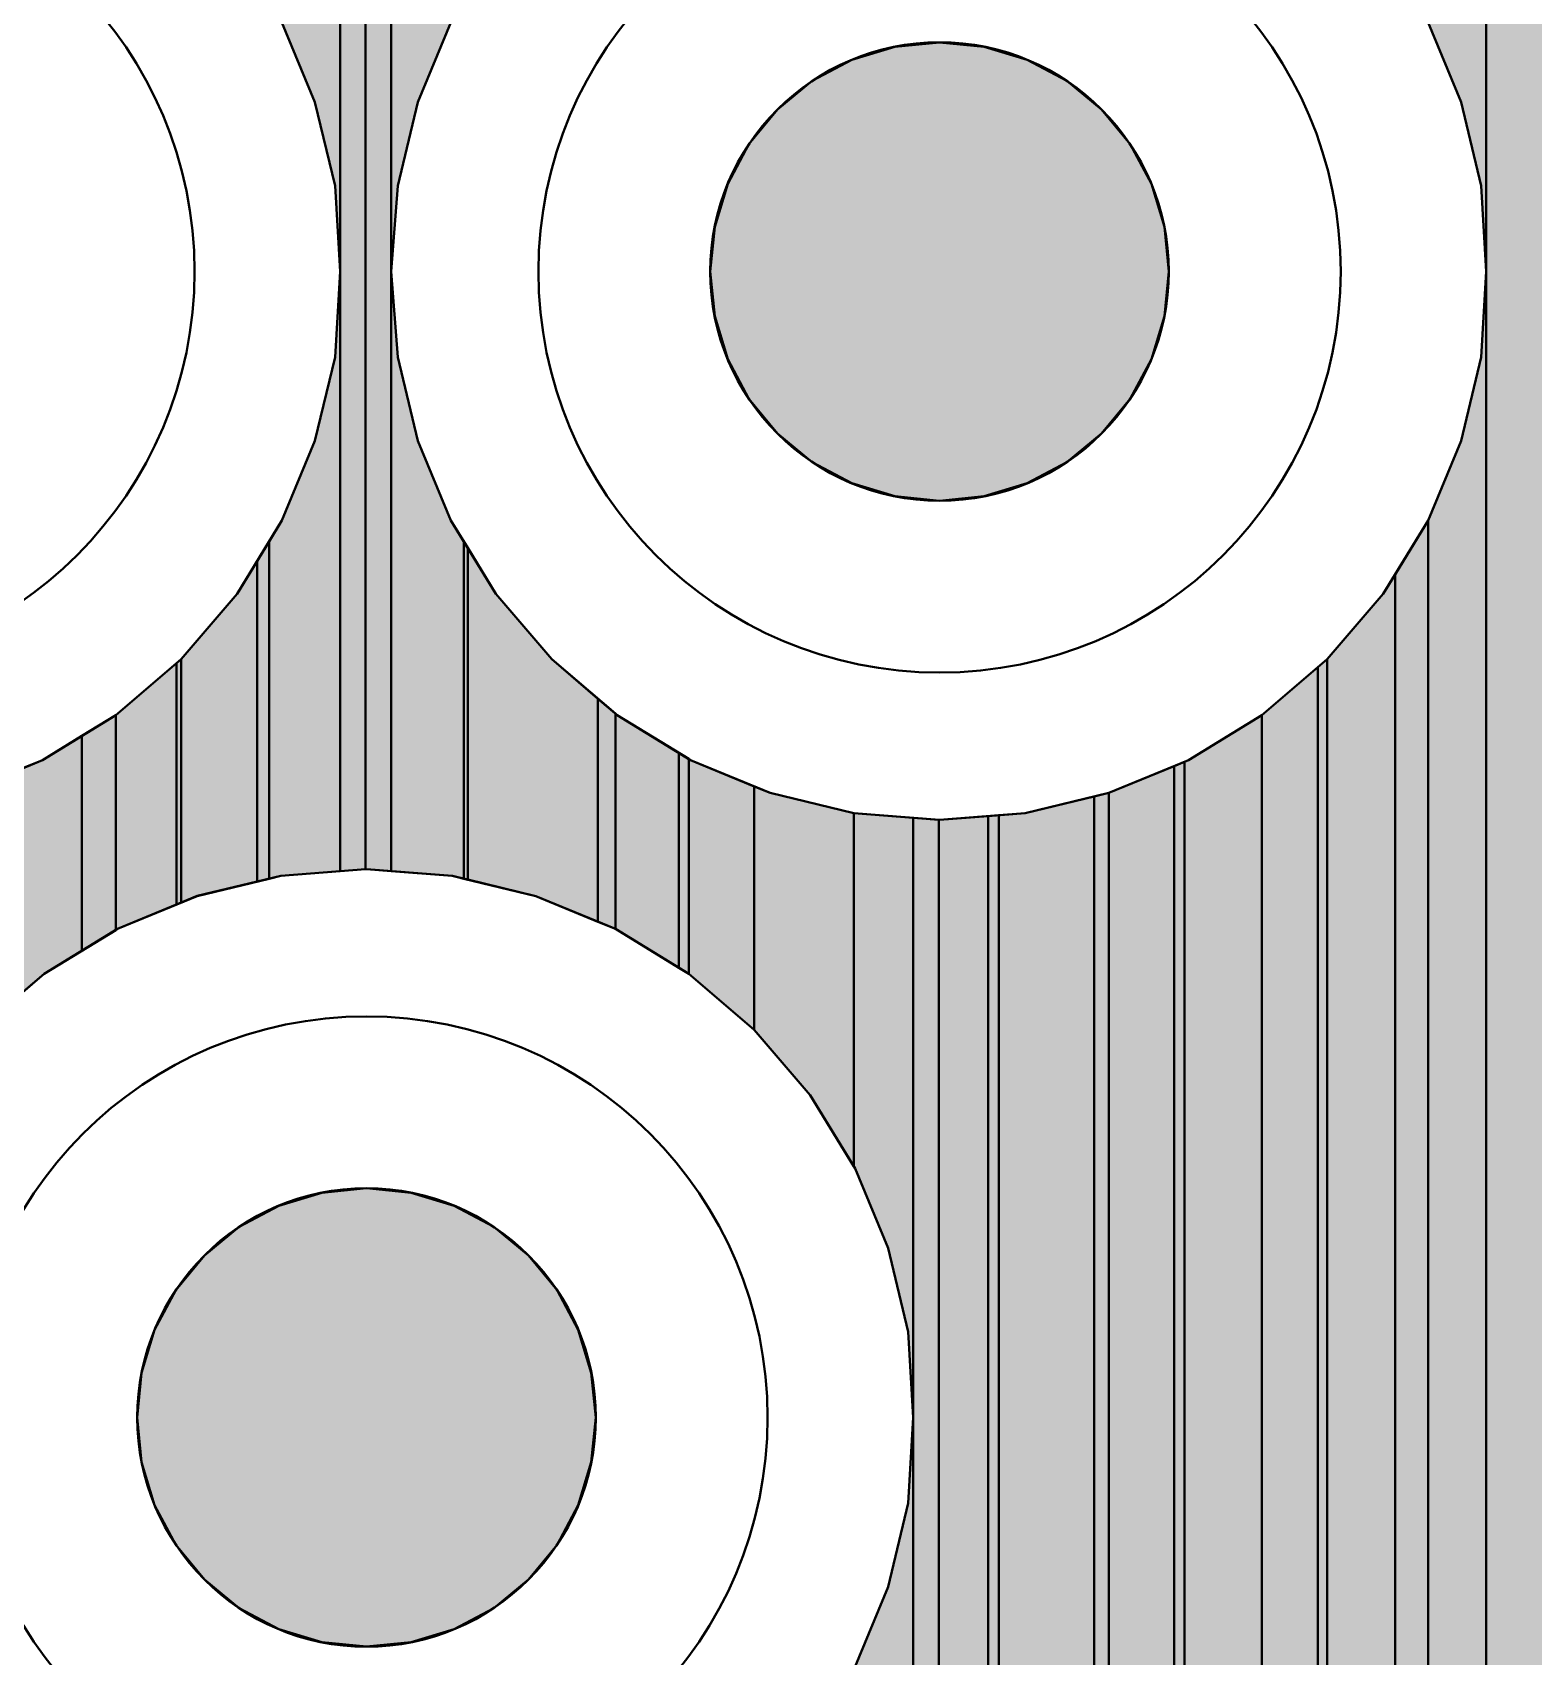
# Model space of a CAD drawing. Header units: millimetres. Extents: x 3.8 to 71.6, y 3.7 to 38.5.
# Drawn here: x 39.117 to 41.737, y 18.563 to 21.397 of the extents above; entities that cross this region are included whole.
import ezdxf

# ---------------------------------------------------------------- set-up
doc = ezdxf.new("R2010")
doc.units = ezdxf.units.MM
for name, color, linetype in [('bottom_copper', 7, 'Continuous'), ('drill_plated', 7, 'Continuous'), ('top_copper', 7, 'Continuous')]:
    doc.layers.add(name, color=color, linetype=linetype)

# ---------------------------------------------------------------- blocks, each defined once
blk = doc.blocks.new('Block4090')
at = {"layer": 'bottom_copper', "lineweight": 40}
for points in [[(0.8507, 16.8537), (0.8419, 17.0034), (0.8068, 17.1494), (0.7493, 17.2881), (0.7493, 22.0357), (0.8507, 22.0357), (0.8507, 16.8537)], [(1.0157, 4.3163), (0.8507, 4.3163), (0.8507, 22.0357), (1.0157, 22.0357), (1.0157, 4.3163)], [(0.8507, 12.6537), (0.8419, 12.8034), (0.8068, 12.9494), (0.7493, 13.0881), (0.7493, 16.4193), (0.8068, 16.558), (0.8419, 16.704), (0.8507, 16.8537), (0.8507, 12.6537)], [(0.7493, 13.0881), (0.6709, 13.2162), (0.5734, 13.3304), (0.5734, 16.177), (0.6709, 16.2912), (0.7493, 16.4193), (0.7493, 13.0881)], [(0.5734, 13.3304), (0.4592, 13.4279), (0.4592, 16.0795), (0.5734, 16.177), (0.5734, 13.3304)], [(0.4592, 13.4279), (0.3311, 13.5063), (0.3059, 13.5167), (0.3059, 15.9907), (0.3311, 16.0011), (0.4592, 16.0795), (0.4592, 13.4279)], [(0.3059, 13.5167), (0.1924, 13.5638), (0.1668, 13.57), (0.1668, 15.9374), (0.1924, 15.9436), (0.3059, 15.9907), (0.3059, 13.5167)], [(0.1668, 13.57), (0.0464, 13.5989), (0, 13.6025), (0, 15.9049), (0.0464, 15.9085), (0.1668, 15.9374), (0.1668, 13.57)], [(0, 13.6025), (-0.1033, 13.6106), (-0.1045, 13.6105), (-0.1048, 15.8969), (-0.1033, 15.8968), (0, 15.9049), (0, 13.6025)]]:
    blk.add_hatch(color=7, dxfattribs=at).paths.add_polyline_path(points, flags=0)
at = {"layer": 'bottom_copper', "color": 7, "lineweight": 40}
for points in [[(0.8507, 16.8537), (0.8419, 17.0034), (0.8068, 17.1494), (0.7493, 17.2881), (0.7493, 22.0357), (0.8507, 22.0357), (0.8507, 16.8537)], [(1.0157, 4.3163), (0.8507, 4.3163), (0.8507, 22.0357), (1.0157, 22.0357), (1.0157, 4.3163)], [(0.8507, 12.6537), (0.8419, 12.8034), (0.8068, 12.9494), (0.7493, 13.0881), (0.7493, 16.4193), (0.8068, 16.558), (0.8419, 16.704), (0.8507, 16.8537), (0.8507, 12.6537)], [(0.7493, 13.0881), (0.6709, 13.2162), (0.5734, 13.3304), (0.5734, 16.177), (0.6709, 16.2912), (0.7493, 16.4193), (0.7493, 13.0881)], [(0.5734, 13.3304), (0.4592, 13.4279), (0.4592, 16.0795), (0.5734, 16.177), (0.5734, 13.3304)], [(0.4592, 13.4279), (0.3311, 13.5063), (0.3059, 13.5167), (0.3059, 15.9907), (0.3311, 16.0011), (0.4592, 16.0795), (0.4592, 13.4279)], [(0.3059, 13.5167), (0.1924, 13.5638), (0.1668, 13.57), (0.1668, 15.9374), (0.1924, 15.9436), (0.3059, 15.9907), (0.3059, 13.5167)], [(0.1668, 13.57), (0.0464, 13.5989), (0, 13.6025), (0, 15.9049), (0.0464, 15.9085), (0.1668, 15.9374), (0.1668, 13.57)], [(0, 13.6025), (-0.1033, 13.6106), (-0.1045, 13.6105), (-0.1048, 15.8969), (-0.1033, 15.8968), (0, 15.9049), (0, 13.6025)]]:
    blk.add_lwpolyline(points, close=True, dxfattribs=at)
blk = doc.blocks.new('Block5006')
at = {"layer": 'bottom_copper', "lineweight": 40}
for points in [[(-0.1043, 11.4909), (-0.1474, 11.4943), (-0.1489, 11.4942), (-0.1489, 17.7406), (-0.1474, 17.741), (-0.1043, 17.7306), (-0.1043, 11.4909)], [(0.0225, 13.0086), (0, 12.9718), (-0.0575, 12.8331), (-0.0926, 12.6871), (-0.1043, 12.5374), (-0.1043, 17.7306), (-0.0771, 17.7241), (0.0023, 17.7178), (0.0225, 17.7194), (0.0225, 13.0086)], [(0.0225, 11.4777), (0.0026, 11.4825), (-0.1043, 11.4909), (-0.1043, 12.5374), (-0.0926, 12.3877), (-0.0575, 12.2417), (0, 12.103), (0.0225, 12.0662), (0.0225, 11.4777)], [(0.287, 11.39), (0.1483, 11.4475), (0.0225, 11.4777), (0.0225, 12.0662), (0.0784, 11.9749), (0.1759, 11.8607), (0.287, 11.7658), (0.287, 11.39)], [(0.4151, 11.3116), (0.287, 11.39), (0.287, 11.7658), (0.2901, 11.7632), (0.4151, 11.6867), (0.4151, 11.3116)], [(0.5293, 11.2141), (0.4151, 11.3116), (0.4151, 11.6867), (0.4182, 11.6848), (0.5293, 11.6387), (0.5293, 11.2141)], [(0.7029, 10.9756), (0.6268, 11.0999), (0.5293, 11.2141), (0.5293, 11.6387), (0.5569, 11.6273), (0.7029, 11.5922), (0.7029, 10.9756)], [(0.8066, 10.5374), (0.7978, 10.6871), (0.7627, 10.8331), (0.7052, 10.9718), (0.7029, 10.9756), (0.7029, 11.5922), (0.8066, 11.5841), (0.8066, 10.5374)], [(0.8511, 9.2942), (0.8066, 9.2907), (0.8066, 11.5841), (0.8511, 11.5806), (0.8511, 9.2942)], [(0.8066, 9.2907), (0.7029, 9.2826), (0.7029, 10.0992), (0.7052, 10.103), (0.7627, 10.2417), (0.7978, 10.3877), (0.8066, 10.5374), (0.8066, 9.2907)]]:
    blk.add_hatch(color=7, dxfattribs=at).paths.add_polyline_path(points, flags=0)
at = {"layer": 'bottom_copper', "color": 7, "lineweight": 40}
for points in [[(-0.1043, 11.4909), (-0.1474, 11.4943), (-0.1489, 11.4942), (-0.1489, 17.7406), (-0.1474, 17.741), (-0.1043, 17.7306), (-0.1043, 11.4909)], [(0.0225, 13.0086), (0, 12.9718), (-0.0575, 12.8331), (-0.0926, 12.6871), (-0.1043, 12.5374), (-0.1043, 17.7306), (-0.0771, 17.7241), (0.0023, 17.7178), (0.0225, 17.7194), (0.0225, 13.0086)], [(0.0225, 11.4777), (0.0026, 11.4825), (-0.1043, 11.4909), (-0.1043, 12.5374), (-0.0926, 12.3877), (-0.0575, 12.2417), (0, 12.103), (0.0225, 12.0662), (0.0225, 11.4777)], [(0.287, 11.39), (0.1483, 11.4475), (0.0225, 11.4777), (0.0225, 12.0662), (0.0784, 11.9749), (0.1759, 11.8607), (0.287, 11.7658), (0.287, 11.39)], [(0.4151, 11.3116), (0.287, 11.39), (0.287, 11.7658), (0.2901, 11.7632), (0.4151, 11.6867), (0.4151, 11.3116)], [(0.5293, 11.2141), (0.4151, 11.3116), (0.4151, 11.6867), (0.4182, 11.6848), (0.5293, 11.6387), (0.5293, 11.2141)], [(0.7029, 10.9756), (0.6268, 11.0999), (0.5293, 11.2141), (0.5293, 11.6387), (0.5569, 11.6273), (0.7029, 11.5922), (0.7029, 10.9756)], [(0.8066, 10.5374), (0.7978, 10.6871), (0.7627, 10.8331), (0.7052, 10.9718), (0.7029, 10.9756), (0.7029, 11.5922), (0.8066, 11.5841), (0.8066, 10.5374)], [(0.8511, 9.2942), (0.8066, 9.2907), (0.8066, 11.5841), (0.8511, 11.5806), (0.8511, 9.2942)], [(0.8066, 9.2907), (0.7029, 9.2826), (0.7029, 10.0992), (0.7052, 10.103), (0.7627, 10.2417), (0.7978, 10.3877), (0.8066, 10.5374), (0.8066, 9.2907)]]:
    blk.add_lwpolyline(points, close=True, dxfattribs=at)
blk = doc.blocks.new('Block5882')
at = {"layer": 'bottom_copper', "lineweight": 40}
for points in [[(0.9554, 11.5875), (0.9109, 11.584), (0.9109, 17.8232), (0.9554, 17.8339), (0.9554, 11.5875)], [(0.9109, 12.6307), (0.9021, 12.7804), (0.867, 12.9264), (0.8095, 13.0651), (0.787, 13.1019), (0.787, 17.8127), (0.8069, 17.8111), (0.8866, 17.8174), (0.9109, 17.8232), (0.9109, 12.6307)], [(0.9109, 11.584), (0.8072, 11.5759), (0.787, 11.571), (0.787, 12.1595), (0.8095, 12.1963), (0.867, 12.335), (0.9021, 12.481), (0.9109, 12.6307), (0.9109, 11.584)], [(0.787, 11.571), (0.6612, 11.5408), (0.6336, 11.5294), (0.6336, 11.954), (0.7311, 12.0682), (0.787, 12.1595), (0.787, 11.571)], [(0.6336, 11.5294), (0.5225, 11.4833), (0.5194, 11.4814), (0.5194, 11.8565), (0.6336, 11.954), (0.6336, 11.5294)], [(0.5194, 11.4814), (0.3944, 11.4049), (0.2802, 11.3074), (0.2802, 11.732), (0.3913, 11.7781), (0.5194, 11.8565), (0.5194, 11.4814)]]:
    blk.add_hatch(color=7, dxfattribs=at).paths.add_polyline_path(points, flags=0)
at = {"layer": 'bottom_copper', "color": 7, "lineweight": 40}
for points in [[(0.9554, 11.5875), (0.9109, 11.584), (0.9109, 17.8232), (0.9554, 17.8339), (0.9554, 11.5875)], [(0.9109, 12.6307), (0.9021, 12.7804), (0.867, 12.9264), (0.8095, 13.0651), (0.787, 13.1019), (0.787, 17.8127), (0.8069, 17.8111), (0.8866, 17.8174), (0.9109, 17.8232), (0.9109, 12.6307)], [(0.9109, 11.584), (0.8072, 11.5759), (0.787, 11.571), (0.787, 12.1595), (0.8095, 12.1963), (0.867, 12.335), (0.9021, 12.481), (0.9109, 12.6307), (0.9109, 11.584)], [(0.787, 11.571), (0.6612, 11.5408), (0.6336, 11.5294), (0.6336, 11.954), (0.7311, 12.0682), (0.787, 12.1595), (0.787, 11.571)], [(0.6336, 11.5294), (0.5225, 11.4833), (0.5194, 11.4814), (0.5194, 11.8565), (0.6336, 11.954), (0.6336, 11.5294)], [(0.5194, 11.4814), (0.3944, 11.4049), (0.2802, 11.3074), (0.2802, 11.732), (0.3913, 11.7781), (0.5194, 11.8565), (0.5194, 11.4814)]]:
    blk.add_lwpolyline(points, close=True, dxfattribs=at)
blk = doc.blocks.new('Block28972')
at = {"layer": 'top_copper', "lineweight": 40}
for points in [[(0.1592, 16.8537), (0.1504, 17.0034), (0.1153, 17.1494), (0.0578, 17.2881), (0, 17.3825), (0, 24.3115), (0.0603, 24.4099), (0.1045, 24.5165), (0.1314, 24.6287), (0.1372, 24.7261), (0.1592, 24.7244), (0.1592, 16.8537)], [(0.3501, 4.3163), (0.1592, 4.3163), (0.1592, 24.7244), (0.2092, 24.7204), (0.2714, 24.7253), (0.279, 24.6287), (0.3059, 24.5165), (0.3501, 24.4099), (0.3501, 4.3163)], [(0.1592, 12.6537), (0.1504, 12.8034), (0.1153, 12.9494), (0.0578, 13.0881), (0, 13.1825), (0, 16.3249), (0.0578, 16.4193), (0.1153, 16.558), (0.1504, 16.704), (0.1592, 16.8537), (0.1592, 12.6537)], [(0, 13.1825), (-0.0206, 13.2162), (-0.1181, 13.3304), (-0.1344, 13.3442), (-0.1344, 16.1632), (-0.1181, 16.177), (-0.0206, 16.2912), (0, 16.3249), (0, 13.1825)]]:
    blk.add_hatch(color=7, dxfattribs=at).paths.add_polyline_path(points, flags=0)
at = {"layer": 'top_copper', "color": 7, "lineweight": 40}
for points in [[(0.1592, 16.8537), (0.1504, 17.0034), (0.1153, 17.1494), (0.0578, 17.2881), (0, 17.3825), (0, 24.3115), (0.0603, 24.4099), (0.1045, 24.5165), (0.1314, 24.6287), (0.1372, 24.7261), (0.1592, 24.7244), (0.1592, 16.8537)], [(0.3501, 4.3163), (0.1592, 4.3163), (0.1592, 24.7244), (0.2092, 24.7204), (0.2714, 24.7253), (0.279, 24.6287), (0.3059, 24.5165), (0.3501, 24.4099), (0.3501, 4.3163)], [(0.1592, 12.6537), (0.1504, 12.8034), (0.1153, 12.9494), (0.0578, 13.0881), (0, 13.1825), (0, 16.3249), (0.0578, 16.4193), (0.1153, 16.558), (0.1504, 16.704), (0.1592, 16.8537), (0.1592, 12.6537)], [(0, 13.1825), (-0.0206, 13.2162), (-0.1181, 13.3304), (-0.1344, 13.3442), (-0.1344, 16.1632), (-0.1181, 16.177), (-0.0206, 16.2912), (0, 16.3249), (0, 13.1825)]]:
    blk.add_lwpolyline(points, close=True, dxfattribs=at)
blk = doc.blocks.new('Block30658')
at = {"layer": 'top_copper', "lineweight": 40}
for points in [[(-0.1043, 11.4909), (-0.1474, 11.4943), (-0.1489, 11.4942), (-0.1489, 20.5282), (-0.1043, 20.5009), (-0.1043, 11.4909)], [(0.0294, 13.0198), (0, 12.9718), (-0.0575, 12.8331), (-0.0926, 12.6871), (-0.1043, 12.5374), (-0.1043, 20.5009), (-0.0772, 20.4843), (0.0294, 20.4401), (0.0294, 13.0198)], [(0.0294, 11.4761), (0.0023, 11.4826), (-0.1043, 11.4909), (-0.1043, 12.5374), (-0.0926, 12.3877), (-0.0575, 12.2417), (0, 12.103), (0.0294, 12.055), (0.0294, 11.4761)], [(0.2566, 11.4026), (0.1483, 11.4475), (0.0294, 11.4761), (0.0294, 12.055), (0.0784, 11.9749), (0.1759, 11.8607), (0.2566, 11.7918), (0.2566, 11.4026)], [(1.513, 9.0279), (1.4151, 9.1116), (1.4151, 11.7632), (1.513, 11.8469), (1.513, 9.0279)], [(0.3975, 11.3224), (0.287, 11.39), (0.2566, 11.4026), (0.2566, 11.7918), (0.2901, 11.7632), (0.3975, 11.6975), (0.3975, 11.3224)], [(1.4151, 9.1116), (1.287, 9.19), (1.2798, 9.193), (1.2798, 11.6818), (1.287, 11.6848), (1.4151, 11.7632), (1.4151, 9.1116)], [(0.5293, 11.2141), (0.4151, 11.3116), (0.3975, 11.3224), (0.3975, 11.6975), (0.4182, 11.6848), (0.5293, 11.6387), (0.5293, 11.2141)], [(1.2798, 9.193), (1.1483, 9.2475), (1.1483, 11.6273), (1.2798, 11.6818), (1.2798, 9.193)], [(0.7029, 10.9756), (0.6268, 11.0999), (0.5293, 11.2141), (0.5293, 11.6387), (0.5569, 11.6273), (0.7029, 11.5922), (0.7029, 10.9756)], [(1.1483, 9.2475), (1.0023, 9.2826), (0.9376, 9.2877), (0.9376, 11.5871), (1.0023, 11.5922), (1.1483, 11.6273), (1.1483, 9.2475)], [(0.8066, 10.5374), (0.7978, 10.6871), (0.7627, 10.8331), (0.7052, 10.9718), (0.7029, 10.9756), (0.7029, 11.5922), (0.8066, 11.5841), (0.8066, 10.5374)], [(0.9376, 9.2877), (0.8526, 9.2943), (0.8066, 9.2907), (0.8066, 11.5841), (0.8526, 11.5805), (0.9376, 11.5871), (0.9376, 9.2877)], [(0.8066, 9.2907), (0.7029, 9.2826), (0.7029, 10.0992), (0.7052, 10.103), (0.7627, 10.2417), (0.7978, 10.3877), (0.8066, 10.5374), (0.8066, 9.2907)]]:
    blk.add_hatch(color=7, dxfattribs=at).paths.add_polyline_path(points, flags=0)
at = {"layer": 'top_copper', "color": 7, "lineweight": 40}
for points in [[(-0.1043, 11.4909), (-0.1474, 11.4943), (-0.1489, 11.4942), (-0.1489, 20.5282), (-0.1043, 20.5009), (-0.1043, 11.4909)], [(0.0294, 13.0198), (0, 12.9718), (-0.0575, 12.8331), (-0.0926, 12.6871), (-0.1043, 12.5374), (-0.1043, 20.5009), (-0.0772, 20.4843), (0.0294, 20.4401), (0.0294, 13.0198)], [(0.0294, 11.4761), (0.0023, 11.4826), (-0.1043, 11.4909), (-0.1043, 12.5374), (-0.0926, 12.3877), (-0.0575, 12.2417), (0, 12.103), (0.0294, 12.055), (0.0294, 11.4761)], [(0.2566, 11.4026), (0.1483, 11.4475), (0.0294, 11.4761), (0.0294, 12.055), (0.0784, 11.9749), (0.1759, 11.8607), (0.2566, 11.7918), (0.2566, 11.4026)], [(1.513, 9.0279), (1.4151, 9.1116), (1.4151, 11.7632), (1.513, 11.8469), (1.513, 9.0279)], [(0.3975, 11.3224), (0.287, 11.39), (0.2566, 11.4026), (0.2566, 11.7918), (0.2901, 11.7632), (0.3975, 11.6975), (0.3975, 11.3224)], [(1.4151, 9.1116), (1.287, 9.19), (1.2798, 9.193), (1.2798, 11.6818), (1.287, 11.6848), (1.4151, 11.7632), (1.4151, 9.1116)], [(0.5293, 11.2141), (0.4151, 11.3116), (0.3975, 11.3224), (0.3975, 11.6975), (0.4182, 11.6848), (0.5293, 11.6387), (0.5293, 11.2141)], [(1.2798, 9.193), (1.1483, 9.2475), (1.1483, 11.6273), (1.2798, 11.6818), (1.2798, 9.193)], [(0.7029, 10.9756), (0.6268, 11.0999), (0.5293, 11.2141), (0.5293, 11.6387), (0.5569, 11.6273), (0.7029, 11.5922), (0.7029, 10.9756)], [(1.1483, 9.2475), (1.0023, 9.2826), (0.9376, 9.2877), (0.9376, 11.5871), (1.0023, 11.5922), (1.1483, 11.6273), (1.1483, 9.2475)], [(0.8066, 10.5374), (0.7978, 10.6871), (0.7627, 10.8331), (0.7052, 10.9718), (0.7029, 10.9756), (0.7029, 11.5922), (0.8066, 11.5841), (0.8066, 10.5374)], [(0.9376, 9.2877), (0.8526, 9.2943), (0.8066, 9.2907), (0.8066, 11.5841), (0.8526, 11.5805), (0.9376, 11.5871), (0.9376, 9.2877)], [(0.8066, 9.2907), (0.7029, 9.2826), (0.7029, 10.0992), (0.7052, 10.103), (0.7627, 10.2417), (0.7978, 10.3877), (0.8066, 10.5374), (0.8066, 9.2907)]]:
    blk.add_lwpolyline(points, close=True, dxfattribs=at)
blk = doc.blocks.new('Block32102')
at = {"layer": 'top_copper', "lineweight": 40}
for points in [[(0.9109, 12.6307), (0.9021, 12.7804), (0.867, 12.9264), (0.8095, 13.0651), (0.7661, 13.136), (0.7661, 20.8005), (0.841, 20.7128), (0.9109, 20.6531), (0.9109, 12.6307)], [(0.9554, 11.5875), (0.9109, 11.584), (0.9109, 20.6531), (0.9287, 20.6379), (0.9554, 20.6215), (0.9554, 11.5875)], [(0.9109, 11.584), (0.8072, 11.5759), (0.7661, 11.566), (0.7661, 12.1254), (0.8095, 12.1963), (0.867, 12.335), (0.9021, 12.481), (0.9109, 12.6307), (0.9109, 11.584)], [(0.7661, 11.566), (0.6616, 11.5409), (0.6256, 11.526), (0.6256, 11.9472), (0.6336, 11.954), (0.7311, 12.0682), (0.7661, 12.1254), (0.7661, 11.566)], [(0.6256, 11.526), (0.5225, 11.4833), (0.4602, 11.4452), (0.4602, 11.8203), (0.5194, 11.8565), (0.6256, 11.9472), (0.6256, 11.526)], [(0.4602, 11.4452), (0.3944, 11.4049), (0.3313, 11.351), (0.3313, 11.7532), (0.3913, 11.7781), (0.4602, 11.8203), (0.4602, 11.4452)]]:
    blk.add_hatch(color=7, dxfattribs=at).paths.add_polyline_path(points, flags=0)
at = {"layer": 'top_copper', "color": 7, "lineweight": 40}
for points in [[(0.9109, 12.6307), (0.9021, 12.7804), (0.867, 12.9264), (0.8095, 13.0651), (0.7661, 13.136), (0.7661, 20.8005), (0.841, 20.7128), (0.9109, 20.6531), (0.9109, 12.6307)], [(0.9554, 11.5875), (0.9109, 11.584), (0.9109, 20.6531), (0.9287, 20.6379), (0.9554, 20.6215), (0.9554, 11.5875)], [(0.9109, 11.584), (0.8072, 11.5759), (0.7661, 11.566), (0.7661, 12.1254), (0.8095, 12.1963), (0.867, 12.335), (0.9021, 12.481), (0.9109, 12.6307), (0.9109, 11.584)], [(0.7661, 11.566), (0.6616, 11.5409), (0.6256, 11.526), (0.6256, 11.9472), (0.6336, 11.954), (0.7311, 12.0682), (0.7661, 12.1254), (0.7661, 11.566)], [(0.6256, 11.526), (0.5225, 11.4833), (0.4602, 11.4452), (0.4602, 11.8203), (0.5194, 11.8565), (0.6256, 11.9472), (0.6256, 11.526)], [(0.4602, 11.4452), (0.3944, 11.4049), (0.3313, 11.351), (0.3313, 11.7532), (0.3913, 11.7781), (0.4602, 11.8203), (0.4602, 11.4452)]]:
    blk.add_lwpolyline(points, close=True, dxfattribs=at)

msp = doc.modelspace()

# ---------------------------------------------------------------- hatches: boundary and pattern name
at = {"layer": 'bottom_copper', "lineweight": 40}
for points in [[(41.0923, 20.902), (41.0696, 20.8269), (41.0326, 20.7578), (40.9828, 20.6972), (40.9222, 20.6474), (40.8531, 20.6104), (40.778, 20.5877), (40.7, 20.58), (40.622, 20.5877), (40.5469, 20.6104), (40.4778, 20.6474), (40.4172, 20.6972), (40.3674, 20.7578), (40.3304, 20.8269), (40.3077, 20.902), (40.3, 20.98), (40.3077, 21.058), (40.3304, 21.1331), (40.3674, 21.2022), (40.4172, 21.2628), (40.4778, 21.3126), (40.5469, 21.3496), (40.622, 21.3723), (40.7, 21.38), (40.778, 21.3723), (40.8531, 21.3496), (40.9222, 21.3126), (40.9828, 21.2628), (41.0326, 21.2022), (41.0696, 21.1331), (41.0923, 21.058), (41.1, 20.98), (41.0923, 20.902)], [(40.0923, 18.902), (40.0696, 18.8269), (40.0326, 18.7578), (39.9828, 18.6972), (39.9222, 18.6474), (39.8531, 18.6104), (39.778, 18.5877), (39.7, 18.58), (39.622, 18.5877), (39.5469, 18.6104), (39.4778, 18.6474), (39.4172, 18.6972), (39.3674, 18.7578), (39.3304, 18.8269), (39.3077, 18.902), (39.3, 18.98), (39.3077, 19.058), (39.3304, 19.1331), (39.3674, 19.2022), (39.4172, 19.2628), (39.4778, 19.3126), (39.5469, 19.3496), (39.622, 19.3723), (39.7, 19.38), (39.778, 19.3723), (39.8531, 19.3496), (39.9222, 19.3126), (39.9828, 19.2628), (40.0326, 19.2022), (40.0696, 19.1331), (40.0923, 19.058), (40.1, 18.98), (40.0923, 18.902)]]:
    msp.add_hatch(color=7, dxfattribs=at).paths.add_polyline_path(points, flags=0)
at = {"layer": 'drill_plated', "lineweight": 40}
for points in [[(41.0923, 20.902), (41.0696, 20.8269), (41.0326, 20.7578), (40.9828, 20.6972), (40.9222, 20.6474), (40.8531, 20.6104), (40.778, 20.5877), (40.7, 20.58), (40.622, 20.5877), (40.5469, 20.6104), (40.4778, 20.6474), (40.4172, 20.6972), (40.3674, 20.7578), (40.3304, 20.8269), (40.3077, 20.902), (40.3, 20.98), (40.3077, 21.058), (40.3304, 21.1331), (40.3674, 21.2022), (40.4172, 21.2628), (40.4778, 21.3126), (40.5469, 21.3496), (40.622, 21.3723), (40.7, 21.38), (40.778, 21.3723), (40.8531, 21.3496), (40.9222, 21.3126), (40.9828, 21.2628), (41.0326, 21.2022), (41.0696, 21.1331), (41.0923, 21.058), (41.1, 20.98), (41.0923, 20.902)], [(40.0923, 18.902), (40.0696, 18.8269), (40.0326, 18.7578), (39.9828, 18.6972), (39.9222, 18.6474), (39.8531, 18.6104), (39.778, 18.5877), (39.7, 18.58), (39.622, 18.5877), (39.5469, 18.6104), (39.4778, 18.6474), (39.4172, 18.6972), (39.3674, 18.7578), (39.3304, 18.8269), (39.3077, 18.902), (39.3, 18.98), (39.3077, 19.058), (39.3304, 19.1331), (39.3674, 19.2022), (39.4172, 19.2628), (39.4778, 19.3126), (39.5469, 19.3496), (39.622, 19.3723), (39.7, 19.38), (39.778, 19.3723), (39.8531, 19.3496), (39.9222, 19.3126), (39.9828, 19.2628), (40.0326, 19.2022), (40.0696, 19.1331), (40.0923, 19.058), (40.1, 18.98), (40.0923, 18.902)]]:
    msp.add_hatch(color=7, dxfattribs=at).paths.add_polyline_path(points, flags=0)
at = {"layer": 'top_copper', "lineweight": 40}
for points in [[(41.0923, 20.902), (41.0696, 20.8269), (41.0326, 20.7578), (40.9828, 20.6972), (40.9222, 20.6474), (40.8531, 20.6104), (40.778, 20.5877), (40.7, 20.58), (40.622, 20.5877), (40.5469, 20.6104), (40.4778, 20.6474), (40.4172, 20.6972), (40.3674, 20.7578), (40.3304, 20.8269), (40.3077, 20.902), (40.3, 20.98), (40.3077, 21.058), (40.3304, 21.1331), (40.3674, 21.2022), (40.4172, 21.2628), (40.4778, 21.3126), (40.5469, 21.3496), (40.622, 21.3723), (40.7, 21.38), (40.778, 21.3723), (40.8531, 21.3496), (40.9222, 21.3126), (40.9828, 21.2628), (41.0326, 21.2022), (41.0696, 21.1331), (41.0923, 21.058), (41.1, 20.98), (41.0923, 20.902)], [(40.0923, 18.902), (40.0696, 18.8269), (40.0326, 18.7578), (39.9828, 18.6972), (39.9222, 18.6474), (39.8531, 18.6104), (39.778, 18.5877), (39.7, 18.58), (39.622, 18.5877), (39.5469, 18.6104), (39.4778, 18.6474), (39.4172, 18.6972), (39.3674, 18.7578), (39.3304, 18.8269), (39.3077, 18.902), (39.3, 18.98), (39.3077, 19.058), (39.3304, 19.1331), (39.3674, 19.2022), (39.4172, 19.2628), (39.4778, 19.3126), (39.5469, 19.3496), (39.622, 19.3723), (39.7, 19.38), (39.778, 19.3723), (39.8531, 19.3496), (39.9222, 19.3126), (39.9828, 19.2628), (40.0326, 19.2022), (40.0696, 19.1331), (40.0923, 19.058), (40.1, 18.98), (40.0923, 18.902)]]:
    msp.add_hatch(color=7, dxfattribs=at).paths.add_polyline_path(points, flags=0)

# ---------------------------------------------------------------- linework, layer by layer
at = {"layer": 'bottom_copper', "color": 7, "lineweight": 40}
for p, q in [((39.6985, 19.9368), (39.6985, 26.1832)), ((39.6985, 26.1832), (39.6985, 19.9368)), ((39.6101, 21.2757), (39.5526, 21.4144)), ((39.8474, 21.4144), (39.7899, 21.2757)), ((41.6101, 21.2757), (41.5526, 21.4144)), ((39.6452, 21.1297), (39.6101, 21.2757)), ((39.7899, 21.2757), (39.7548, 21.1297)), ((41.6452, 21.1297), (41.6101, 21.2757)), ((39.654, 20.98), (39.6452, 21.1297)), ((39.7548, 21.1297), (39.7431, 20.98)), ((41.654, 20.98), (41.6452, 21.1297)), ((39.6452, 20.8303), (39.654, 20.98)), ((39.7431, 20.98), (39.7548, 20.8303)), ((41.6452, 20.8303), (41.654, 20.98)), ((39.6101, 20.6843), (39.6452, 20.8303)), ((39.7548, 20.8303), (39.7899, 20.6843)), ((41.6101, 20.6843), (41.6452, 20.8303)), ((39.5526, 20.5456), (39.6101, 20.6843)), ((39.7899, 20.6843), (39.8474, 20.5456)), ((41.5526, 20.5456), (41.6101, 20.6843)), ((39.4742, 20.4175), (39.5526, 20.5456)), ((39.8474, 20.5456), (39.9258, 20.4175)), ((41.4742, 20.4175), (41.5526, 20.5456)), ((39.3767, 20.3033), (39.4742, 20.4175)), ((39.9258, 20.4175), (40.0233, 20.3033)), ((41.3767, 20.3033), (41.4742, 20.4175)), ((39.2625, 20.2058), (39.3767, 20.3033)), ((40.0233, 20.3033), (40.1375, 20.2058)), ((41.2625, 20.2058), (41.3767, 20.3033)), ((39.1344, 20.1274), (39.2625, 20.2058)), ((40.1375, 20.2058), (40.2656, 20.1274)), ((41.1344, 20.1274), (41.2625, 20.2058)), ((38.9957, 20.0699), (39.1344, 20.1274)), ((40.2656, 20.1274), (40.4043, 20.0699)), ((40.9957, 20.0699), (41.1344, 20.1274)), ((40.4043, 20.0699), (40.5503, 20.0348)), ((40.8497, 20.0348), (40.9957, 20.0699)), ((40.5503, 20.0348), (40.6985, 20.0232)), ((40.6985, 17.7368), (40.6985, 20.0232)), ((40.6985, 20.0232), (40.7, 20.0231)), ((40.6985, 20.0232), (40.6985, 17.7368)), ((40.7, 20.0231), (40.8497, 20.0348)), ((39.6985, 19.9368), (39.5503, 19.9252)), ((39.7, 19.9369), (39.6985, 19.9368)), ((39.8497, 19.9252), (39.7, 19.9369)), ((39.5503, 19.9252), (39.4043, 19.8901)), ((39.9957, 19.8901), (39.8497, 19.9252)), ((39.4043, 19.8901), (39.2656, 19.8326)), ((40.1344, 19.8326), (39.9957, 19.8901)), ((39.2656, 19.8326), (39.1375, 19.7542)), ((40.2625, 19.7542), (40.1344, 19.8326)), ((39.1375, 19.7542), (39.0233, 19.6567)), ((40.3767, 19.6567), (40.2625, 19.7542)), ((40.4742, 19.5425), (40.3767, 19.6567)), ((40.5526, 19.4144), (40.4742, 19.5425)), ((40.6101, 19.2757), (40.5526, 19.4144)), ((40.6452, 19.1297), (40.6101, 19.2757)), ((40.654, 18.98), (40.6452, 19.1297)), ((40.6452, 18.8303), (40.654, 18.98)), ((40.6101, 18.6843), (40.6452, 18.8303)), ((40.5526, 18.5456), (40.6101, 18.6843))]:
    msp.add_line(p, q, dxfattribs=at)
for points in [[(41.0923, 20.902), (41.0696, 20.8269), (41.0326, 20.7578), (40.9828, 20.6972), (40.9222, 20.6474), (40.8531, 20.6104), (40.778, 20.5877), (40.7, 20.58), (40.622, 20.5877), (40.5469, 20.6104), (40.4778, 20.6474), (40.4172, 20.6972), (40.3674, 20.7578), (40.3304, 20.8269), (40.3077, 20.902), (40.3, 20.98), (40.3077, 21.058), (40.3304, 21.1331), (40.3674, 21.2022), (40.4172, 21.2628), (40.4778, 21.3126), (40.5469, 21.3496), (40.622, 21.3723), (40.7, 21.38), (40.778, 21.3723), (40.8531, 21.3496), (40.9222, 21.3126), (40.9828, 21.2628), (41.0326, 21.2022), (41.0696, 21.1331), (41.0923, 21.058), (41.1, 20.98), (41.0923, 20.902)], [(40.0923, 18.902), (40.0696, 18.8269), (40.0326, 18.7578), (39.9828, 18.6972), (39.9222, 18.6474), (39.8531, 18.6104), (39.778, 18.5877), (39.7, 18.58), (39.622, 18.5877), (39.5469, 18.6104), (39.4778, 18.6474), (39.4172, 18.6972), (39.3674, 18.7578), (39.3304, 18.8269), (39.3077, 18.902), (39.3, 18.98), (39.3077, 19.058), (39.3304, 19.1331), (39.3674, 19.2022), (39.4172, 19.2628), (39.4778, 19.3126), (39.5469, 19.3496), (39.622, 19.3723), (39.7, 19.38), (39.778, 19.3723), (39.8531, 19.3496), (39.9222, 19.3126), (39.9828, 19.2628), (40.0326, 19.2022), (40.0696, 19.1331), (40.0923, 19.058), (40.1, 18.98), (40.0923, 18.902)]]:
    msp.add_lwpolyline(points, close=True, dxfattribs=at)
for centre, major_axis in [((38.7, 20.98), (0.7, 0)), ((40.7, 20.98), (0.7, 0)), ((40.7, 20.98), (0.4, 0)), ((39.7, 18.98), (0.7, 0)), ((39.7, 18.98), (0.4, 0))]:
    msp.add_ellipse(centre, major_axis=major_axis, ratio=1, dxfattribs=at)
at = {"layer": 'drill_plated', "color": 7, "lineweight": 40}
for points in [[(41.0923, 20.902), (41.0696, 20.8269), (41.0326, 20.7578), (40.9828, 20.6972), (40.9222, 20.6474), (40.8531, 20.6104), (40.778, 20.5877), (40.7, 20.58), (40.622, 20.5877), (40.5469, 20.6104), (40.4778, 20.6474), (40.4172, 20.6972), (40.3674, 20.7578), (40.3304, 20.8269), (40.3077, 20.902), (40.3, 20.98), (40.3077, 21.058), (40.3304, 21.1331), (40.3674, 21.2022), (40.4172, 21.2628), (40.4778, 21.3126), (40.5469, 21.3496), (40.622, 21.3723), (40.7, 21.38), (40.778, 21.3723), (40.8531, 21.3496), (40.9222, 21.3126), (40.9828, 21.2628), (41.0326, 21.2022), (41.0696, 21.1331), (41.0923, 21.058), (41.1, 20.98), (41.0923, 20.902)], [(40.0923, 18.902), (40.0696, 18.8269), (40.0326, 18.7578), (39.9828, 18.6972), (39.9222, 18.6474), (39.8531, 18.6104), (39.778, 18.5877), (39.7, 18.58), (39.622, 18.5877), (39.5469, 18.6104), (39.4778, 18.6474), (39.4172, 18.6972), (39.3674, 18.7578), (39.3304, 18.8269), (39.3077, 18.902), (39.3, 18.98), (39.3077, 19.058), (39.3304, 19.1331), (39.3674, 19.2022), (39.4172, 19.2628), (39.4778, 19.3126), (39.5469, 19.3496), (39.622, 19.3723), (39.7, 19.38), (39.778, 19.3723), (39.8531, 19.3496), (39.9222, 19.3126), (39.9828, 19.2628), (40.0326, 19.2022), (40.0696, 19.1331), (40.0923, 19.058), (40.1, 18.98), (40.0923, 18.902)]]:
    msp.add_lwpolyline(points, close=True, dxfattribs=at)
for centre in [(40.7, 20.98), (39.7, 18.98)]:
    msp.add_ellipse(centre, major_axis=(0.4, 0), ratio=1, dxfattribs=at)
at = {"layer": 'top_copper', "color": 7, "lineweight": 40}
for p, q in [((39.6985, 19.9368), (39.6985, 28.9708)), ((39.6985, 28.9708), (39.6985, 19.9368)), ((39.6101, 21.2757), (39.5526, 21.4144)), ((39.8474, 21.4144), (39.7899, 21.2757)), ((41.6101, 21.2757), (41.5526, 21.4144)), ((39.6452, 21.1297), (39.6101, 21.2757)), ((39.7899, 21.2757), (39.7548, 21.1297)), ((41.6452, 21.1297), (41.6101, 21.2757)), ((39.654, 20.98), (39.6452, 21.1297)), ((39.7548, 21.1297), (39.7431, 20.98)), ((41.654, 20.98), (41.6452, 21.1297)), ((39.6452, 20.8303), (39.654, 20.98)), ((39.7431, 20.98), (39.7548, 20.8303)), ((41.6452, 20.8303), (41.654, 20.98)), ((39.6101, 20.6843), (39.6452, 20.8303)), ((39.7548, 20.8303), (39.7899, 20.6843)), ((41.6101, 20.6843), (41.6452, 20.8303)), ((39.5526, 20.5456), (39.6101, 20.6843)), ((39.7899, 20.6843), (39.8474, 20.5456)), ((41.5526, 20.5456), (41.6101, 20.6843)), ((39.4742, 20.4175), (39.5526, 20.5456)), ((39.8474, 20.5456), (39.9258, 20.4175)), ((41.4742, 20.4175), (41.5526, 20.5456)), ((39.3767, 20.3033), (39.4742, 20.4175)), ((39.9258, 20.4175), (40.0233, 20.3033)), ((41.3767, 20.3033), (41.4742, 20.4175)), ((39.2625, 20.2058), (39.3767, 20.3033)), ((40.0233, 20.3033), (40.1375, 20.2058)), ((41.3604, 20.2895), (41.3767, 20.3033)), ((41.2625, 20.2058), (41.3604, 20.2895)), ((41.3604, 17.4705), (41.3604, 20.2895)), ((41.3604, 20.2895), (41.3604, 17.4705)), ((39.1344, 20.1274), (39.2625, 20.2058)), ((40.1375, 20.2058), (40.2656, 20.1274)), ((41.1344, 20.1274), (41.2625, 20.2058)), ((38.9957, 20.0699), (39.1344, 20.1274)), ((40.2656, 20.1274), (40.4043, 20.0699)), ((40.9957, 20.0699), (41.1344, 20.1274)), ((40.4043, 20.0699), (40.5503, 20.0348)), ((40.8497, 20.0348), (40.9957, 20.0699)), ((40.5503, 20.0348), (40.7, 20.0231)), ((40.7, 20.0231), (40.8497, 20.0348)), ((39.6985, 19.9368), (39.5503, 19.9252)), ((39.7, 19.9369), (39.6985, 19.9368)), ((39.8497, 19.9252), (39.7, 19.9369)), ((39.5503, 19.9252), (39.4043, 19.8901)), ((39.9957, 19.8901), (39.8497, 19.9252)), ((39.4043, 19.8901), (39.2656, 19.8326)), ((40.1344, 19.8326), (39.9957, 19.8901)), ((39.2656, 19.8326), (39.1375, 19.7542)), ((40.2625, 19.7542), (40.1344, 19.8326)), ((39.1375, 19.7542), (39.0233, 19.6567)), ((40.3767, 19.6567), (40.2625, 19.7542)), ((40.4742, 19.5425), (40.3767, 19.6567)), ((40.5526, 19.4144), (40.4742, 19.5425)), ((40.6101, 19.2757), (40.5526, 19.4144)), ((40.6452, 19.1297), (40.6101, 19.2757)), ((40.654, 18.98), (40.6452, 19.1297)), ((40.6452, 18.8303), (40.654, 18.98)), ((40.6101, 18.6843), (40.6452, 18.8303)), ((40.5526, 18.5456), (40.6101, 18.6843))]:
    msp.add_line(p, q, dxfattribs=at)
for points in [[(41.0923, 20.902), (41.0696, 20.8269), (41.0326, 20.7578), (40.9828, 20.6972), (40.9222, 20.6474), (40.8531, 20.6104), (40.778, 20.5877), (40.7, 20.58), (40.622, 20.5877), (40.5469, 20.6104), (40.4778, 20.6474), (40.4172, 20.6972), (40.3674, 20.7578), (40.3304, 20.8269), (40.3077, 20.902), (40.3, 20.98), (40.3077, 21.058), (40.3304, 21.1331), (40.3674, 21.2022), (40.4172, 21.2628), (40.4778, 21.3126), (40.5469, 21.3496), (40.622, 21.3723), (40.7, 21.38), (40.778, 21.3723), (40.8531, 21.3496), (40.9222, 21.3126), (40.9828, 21.2628), (41.0326, 21.2022), (41.0696, 21.1331), (41.0923, 21.058), (41.1, 20.98), (41.0923, 20.902)], [(40.0923, 18.902), (40.0696, 18.8269), (40.0326, 18.7578), (39.9828, 18.6972), (39.9222, 18.6474), (39.8531, 18.6104), (39.778, 18.5877), (39.7, 18.58), (39.622, 18.5877), (39.5469, 18.6104), (39.4778, 18.6474), (39.4172, 18.6972), (39.3674, 18.7578), (39.3304, 18.8269), (39.3077, 18.902), (39.3, 18.98), (39.3077, 19.058), (39.3304, 19.1331), (39.3674, 19.2022), (39.4172, 19.2628), (39.4778, 19.3126), (39.5469, 19.3496), (39.622, 19.3723), (39.7, 19.38), (39.778, 19.3723), (39.8531, 19.3496), (39.9222, 19.3126), (39.9828, 19.2628), (40.0326, 19.2022), (40.0696, 19.1331), (40.0923, 19.058), (40.1, 18.98), (40.0923, 18.902)]]:
    msp.add_lwpolyline(points, close=True, dxfattribs=at)
for centre, major_axis in [((38.7, 20.98), (0.7, 0)), ((40.7, 20.98), (0.7, 0)), ((40.7, 20.98), (0.4, 0)), ((39.7, 18.98), (0.7, 0)), ((39.7, 18.98), (0.4, 0))]:
    msp.add_ellipse(centre, major_axis=major_axis, ratio=1, dxfattribs=at)

# ---------------------------------------------------------------- block references
at = {"layer": 'bottom_copper'}
for name, p in [('Block4090', (40.8033, 4.1263)), ('Block5882', (38.7431, 8.3493)), ('Block5006', (39.8474, 8.4426))]:
    msp.add_blockref(name, p, dxfattribs=at)
at = {"layer": 'top_copper'}
for name, p in [('Block28972', (41.4948, 4.1263)), ('Block32102', (38.7431, 8.3493)), ('Block30658', (39.8474, 8.4426))]:
    msp.add_blockref(name, p, dxfattribs=at)

doc.saveas('drawing.dxf')
